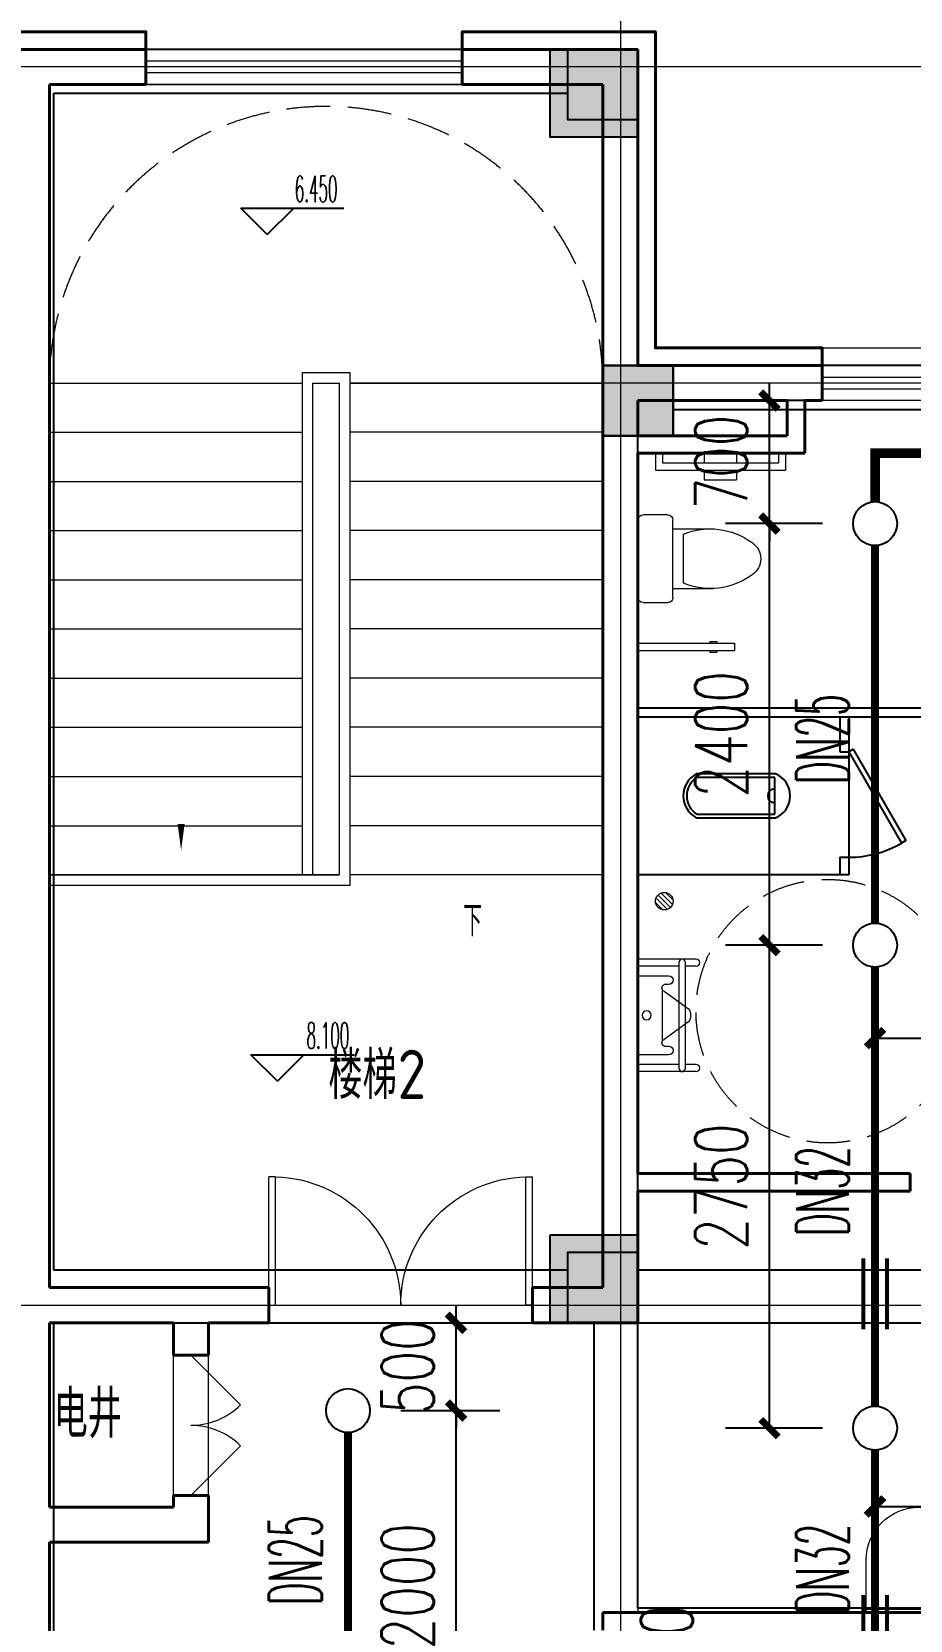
# Model space of a CAD drawing. Extents: x 1031190 to 1725648, y 733081 to 1571294.
# Drawn here: x 1143267 to 1148267, y 987696 to 996739 of the extents above; entities that cross this region are included whole.
import ezdxf

# ---------------------------------------------------------------- set-up
doc = ezdxf.new("R2010")
doc.units = 0
doc.header["$LTSCALE"] = 1000
doc.header["$MEASUREMENT"] = 0
for name, pattern in [('__DASH', [0.35, 0.25, -0.1]), ('ACAD_ISO10W100', [18.5, 12, -3, 0.5, -3]), ('DASH', [0.35, 0.25, -0.1]), ('DOTE', [2.42, 2, -0.2, 0.02, -0.2])]:
    doc.linetypes.add(name, pattern=pattern)
for name, color, linetype in [('BEAM', 4, 'Continuous'), ('DIM_ELEV', 3, 'Continuous'), ('DIM_SYMB', 3, 'Continuous'), ('EQUIP_不分区喷淋', 7, 'Continuous'), ('PIPE-不分区喷淋', 6, 'ZP'), ('PIPE-废水', 31, 'F'), ('PUB_TEXT', 4, 'Continuous'), ('S-COLU-HATCH', 30, 'Continuous'), ('S-COLU-LINE1', 6, 'Continuous'), ('TEXT_不分区喷淋', 7, 'Continuous'), ('TWT_DIM', 3, 'Continuous'), ('VALVE_不分区给水', 7, 'Continuous'), ('洁具', 200, 'Continuous')]:
    doc.layers.add(name, color=color, linetype=linetype)
for name, color, linetype, lineweight in [('DOTE', 19, 'DOTE', 9), ('LVTRY', 1, 'Continuous', 13), ('STAIR', 2, 'Continuous', 18), ('WALL', 9, 'Continuous', 40), ('WINDOW', 8, 'Continuous', 15), ('平面-看线', 45, 'Continuous', 15)]:
    doc.layers.add(name, color=color, linetype=linetype, lineweight=lineweight)
doc.styles.add('_TCH_DIM', font='SIMPLEX.shx', dxfattribs={"width": 0.6, "oblique": 10, "bigfont": 'hztxt.shx'})
doc.styles.add('_TCH_DIM_T3', font='SIMPLEX', dxfattribs={"width": 0.705882, "bigfont": 'GBCBIG'})
doc.styles.add('_TWT_PIPEDN', font='SIMPLEX.shx', dxfattribs={"width": 0.6, "oblique": 10, "height": 3, "bigfont": 'HZTXT.shx'})
doc.styles.add('DIM_FONT', font='SIMPLEX.shx', dxfattribs={"width": 0.56})
doc.styles.get("Standard").update_dxf_attribs({"font": 'gbenor.shx', "bigfont": 'gbcbig.shx'})
doc.linetypes.add('F', pattern='A,3,-0.2,["F",Standard,S=0.25,R=0,X=-0.1,Y=-0.115],-0.2', length=3.4)
doc.linetypes.add('ZP', pattern='A,3,-0.2,["ZP",Standard,S=0.25,R=0,X=-0.1,Y=-0.115],-0.35', length=3.55)
doc.dimstyles.new('_TWT_ARCH&&100', dxfattribs={"dimtxt": 297.5, "dimasz": 100, "dimexe": 250, "dimexo": 300, "dimgap": 126.25, "dimtad": 1, "dimdec": 0, "dimzin": 0, "dimdsep": 46, "dimtxsty": '_TCH_DIM_T3', "dimblk": 'ARCHTICK', "dimcen": 0.09, "dimclrt": 7, "dimazin": 2, "dimtfac": 1, "dimtdec": 0, "dimtix": 1, "dimtmove": 2, "dimatfit": 3, "dimfxl": 0, "dimtolj": 1, "dimtzin": 0, "dimarcsym": 0})

# ---------------------------------------------------------------- blocks, each defined once
blk = doc.blocks.new('A$C130B5CA4')
at = {"layer": 'BEAM'}
for p, q in [((30650, 100), (25600, 100)), ((33700, 100), (30650, 100)), ((30775, -150), (33700, -150)), ((30775, -6850), (30775, -150)), ((33900, -300), (33900, -1700)), ((34100, -1700), (34100, -300)), ((36800, -1700), (34300, -1700)), ((34300, -1950), (36700, -1950)), ((33900, -2100), (33900, -6750)), ((34100, -6750), (34100, -2100)), ((33700, -6850), (30775, -6850)), ((36700, -6850), (34100, -6850)), ((30775, -7150), (33700, -7150)), ((30775, -10550), (30775, -7150)), ((33850, -7150), (33850, -8900)), ((34100, -8775), (34100, -7150)), ((34100, -7150), (36800, -7150)), ((39401, -8775), (34100, -8775))]:
    blk.add_line(p, q, dxfattribs=at)
for points in [[(34100, 100), (33700, 100), (33700, -300), (34100, -300)], [(34300, -1700), (33900, -1700), (33900, -2100), (34300, -2100)], [(34100, -6750), (33700, -6750), (33700, -7150), (34100, -7150)]]:
    blk.add_lwpolyline(points, close=True, dxfattribs=at)
blk = doc.blocks.new('$lvtry$00000171')
for p, q in [((-74, 11), (-11, 74)), ((-70, -27), (27, 70)), ((-53, -53), (53, 53)), ((-27, -70), (70, 27)), ((11, -74), (74, -11))]:
    blk.add_line(p, q)
blk.add_circle((0, 0), 75)
blk.add_point((0, 0))
blk = doc.blocks.new('A$C752800CC')
at = {"layer": 'LVTRY', "color": 0}
for p, q in [((380, 0.5), (820, 0.5)), ((1081.7, 0.5), (1081.7, -549.5)), ((1121.7, 0.5), (1121.7, -549.5)), ((350, -169.5), (350, -29.5)), ((850, -29.5), (850, -169.5)), ((0, -99.5), (95, -99.5)), ((0, -139.5), (55, -139.5)), ((55, -139.5), (55, -799.5)), ((95, -99.5), (95, -839.5)), ((820, -199.5), (380, -199.5)), ((430.3, -199.9), (430.3, -429.9)), ((739.7, -259.9), (460.3, -259.9)), ((769.7, -199.9), (769.7, -429.9)), ((0, -377), (55, -377)), ((95, -377), (150, -377)), ((150, -377), (150, -562)), ((1071.7, -409.5), (1081.7, -409.5)), ((1071.7, -409.5), (1071.7, -449.5)), ((1071.7, -449.5), (1081.7, -449.5)), ((1121.7, -409.5), (1131.7, -409.5)), ((1121.7, -449.5), (1131.7, -449.5)), ((1131.7, -409.5), (1131.7, -449.5)), ((0, -562), (55, -562)), ((95, -562), (150, -562)), ((1081.7, -549.5), (1121.7, -549.5)), ((0, -799.5), (55, -799.5)), ((0, -839.5), (95, -839.5))]:
    blk.add_line(p, q, dxfattribs=at)
for centre, radius, start, end in [((380, -29.5), 30, 90, 180), ((820, -29.5), 30, 0, 90), ((380, -169.5), 30, 180, 270), ((820, -169.5), 30, 270, 0), ((827.4, -412.3), 397.5, 157.45048, 216.63815), ((372.6, -412.3), 397.5, 323.36186, 22.54953), ((600, -589.1), 109.8, 213.45086, 326.54914)]:
    blk.add_arc(centre, radius, start, end, dxfattribs=at)
at = {"layer": 'LVTRY', "color": 0, "style": 'DIM_FONT', "text_generation_flag": 4, "width": 0.8, "flags": 9}
for tag in ['XSIZE', 'YSIZE']:
    blk.add_attdef(tag, (600, 0), '', height=0.5, rotation=180, dxfattribs=at)
blk = doc.blocks.new('BFBFGBVDVD')
at = {"layer": '洁具', "color": 0}
for p, q in [((1180497.1, 1092193.6), (1180597.1, 1092193.6)), ((1180597.1, 1092193.6), (1180597.1, 1092143.6)), ((1181397.1, 1092193.6), (1181397.1, 1092143.6)), ((1181397.1, 1092193.6), (1183147.1, 1092193.6)), ((1183147.1, 1092143.6), (1180497.1, 1092143.6)), ((1180582.1, 1092117.6), (1180597.1, 1092143.6)), ((1180582.1, 1092117.6), (1181274.9, 1091717.6)), ((1180597.1, 1092143.6), (1181289.9, 1091743.6)), ((1181274.9, 1091717.6), (1181289.9, 1091743.6))]:
    blk.add_line(p, q, dxfattribs=at)
blk.add_arc((1180597.1, 1092143.6), 800, 330, 0, dxfattribs=at)
at = {"color": 8, "ltscale": 0.5, "rotation": 270}
blk.add_blockref('A$C752800CC', (1183147.1, 1093643.6), dxfattribs=at)
blk = doc.blocks.new('小便斗_01')
at = {"color": 0}
for p, q in [((175, 225), (0, 225)), ((0, 225), (0, -225)), ((137.5, -150), (137.5, 150)), ((150, 175), (175, 175)), ((287.5, 37.5), (150, 137.5)), ((150, -137.5), (287.5, -37.5)), ((175, -175), (150, -175)), ((0, -225), (175, -225))]:
    blk.add_line(p, q, dxfattribs=at)
blk.add_circle((50, 0), 25, dxfattribs=at)
for centre, radius, start, end in [((175, 200), 25, 270, 90), ((156.25, 156.25), 19.76, 108.434949, 251.565051), ((237.5, 0), 62.5, 323.130102, 36.869898), ((156.25, -156.25), 19.76, 108.434949, 251.565051), ((175, -200), 25, 270, 90)]:
    blk.add_arc(centre, radius, start, end, dxfattribs=at)
blk = doc.blocks.new('A$C58953B22')
at = {"layer": 'LVTRY', "color": 0}
for p, q in [((-332, 320, 0), (0, 320)), ((-332, 280, 0), (-269.4, 280, 0)), ((-269.4, -305, 0), (-269.4, 305.1, 0)), ((-234.4, 305, 0), (-234.4, -305, 0)), ((-234.4, 280, 0), (0, 280)), ((-332, -280, 0), (-269.4, -280, 0)), ((-332, -320, 0), (0, -320)), ((-234.4, -280, 0), (0, -280))]:
    blk.add_line(p, q, dxfattribs=at)
for centre, radius, start, end in [((-332, 300, 0), 20, 89.99937, 269.99937), ((-251.9, 302.3, 0), 17.7, 8.79741, 171.20259), ((-332, -300, 0), 20, 89.99937, 269.99937), ((-251.9, -302.3, 0), 17.7, 188.79741, 351.20259)]:
    blk.add_arc(centre, radius, start, end, dxfattribs=at)
at = {"layer": 'LVTRY', "color": 8, "xscale": -1}
blk.add_blockref('小便斗_01', (0, 0), dxfattribs=at)
blk = doc.blocks.new('cssd')
at = {"layer": '洁具', "color": 0}
for p, q in [((8184438.1, -430267.8), (8184957.7, -429967.8)), ((8184453.1, -430293.8), (8184972.7, -429993.8)), ((8184957.7, -429967.8), (8184972.7, -429993.8)), ((8184438.1, -430267.8), (8184453.1, -430293.8)), ((8184253.1, -431493.8), (8184253.1, -430293.8)), ((8184253.1, -430293.8), (8185153.1, -430293.8)), ((8184253.1, -430343.8), (8184453.1, -430343.8)), ((8184453.1, -430343.8), (8184453.1, -430293.8)), ((8185053.1, -430343.8), (8185053.1, -430293.8)), ((8185053.1, -430343.8), (8185153.1, -430343.8)), ((8185153.1, -430293.8), (8185153.1, -431493.8)), ((8184578.1, -430710.4), (8184578.1, -431161.7)), ((8184808.1, -430714.7), (8184598.1, -430714.7)), ((8184598.1, -430714.7), (8184598.1, -431156.4)), ((8184808.1, -431156.4), (8184808.1, -430714.7)), ((8184828.1, -431161.7), (8184828.1, -430710.4)), ((8184253.1, -431493.8), (8185153.1, -431493.8))]:
    blk.add_line(p, q, dxfattribs=at)
for centre, radius, start, end in [((8184453.1, -430293.8), 600, 0, 30), ((8184703.1, -430761.8), 135.2, 22.35514, 157.64486), ((8184703.1, -430714.7), 40, 180, 0), ((8184703.1, -431093.8), 142.3, 208.51046, 331.48954), ((8184703.1, -431093.8), 122.3, 210.80777, 329.19223)]:
    blk.add_arc(centre, radius, start, end, dxfattribs=at)
blk = doc.blocks.new('rewerwer')
at = {"layer": 'S-COLU-HATCH'}
h = blk.add_hatch(color=8, dxfattribs=at)
h.dxf.hatch_style = 1
h.paths.add_polyline_path([(1326787.7, 1151056.1), (1327287.7, 1151056.1), (1327287.7, 1150556.1), (1326787.7, 1150556.1)])
h = blk.add_hatch(color=8, dxfattribs=at)
h.dxf.hatch_style = 1
h.paths.add_polyline_path([(1327087.7, 1149256.1), (1327487.7, 1149256.1), (1327487.7, 1148856.1), (1327087.7, 1148856.1)])
h = blk.add_hatch(color=8, dxfattribs=at)
h.dxf.hatch_style = 1
h.paths.add_polyline_path([(1326787.7, 1144306.1), (1327287.7, 1144306.1), (1327287.7, 1143806.1), (1326787.7, 1143806.1)])
h = blk.add_hatch(color=8, dxfattribs=at)
h.dxf.hatch_style = 1
h.paths.add_polyline_path([(1326787.7, 1144306.1), (1327287.7, 1144306.1), (1327287.7, 1143806.1), (1326787.7, 1143806.1)])
at = {"layer": 'S-COLU-LINE1', "color": 8}
for points in [[(1326787.7, 1151056.1), (1327287.7, 1151056.1), (1327287.7, 1150556.1), (1326787.7, 1150556.1)], [(1327087.7, 1149256.1), (1327487.7, 1149256.1), (1327487.7, 1148856.1), (1327087.7, 1148856.1)], [(1326787.7, 1144306.1), (1327287.7, 1144306.1), (1327287.7, 1143806.1), (1326787.7, 1143806.1)], [(1326787.7, 1144306.1), (1327287.7, 1144306.1), (1327287.7, 1143806.1), (1326787.7, 1143806.1)]]:
    blk.add_lwpolyline(points, close=True, dxfattribs=at)
blk = doc.blocks.new('$VALVE$00000533')
at = {"ltscale": 0.5, "const_width": 25}
for points in [[(-225, 75), (225, 75)], [(-225, -75), (225, -75)]]:
    blk.add_lwpolyline(points, dxfattribs=at)
blk = doc.blocks.new('_ArchTick')
at = {"color": 0, "linetype": 'ByBlock', "const_width": 0.4}
blk.add_lwpolyline([(-0.5, -0.5), (0.5, 0.5)], dxfattribs=at)
blk = doc.blocks.new('*D107')
at = {"layer": 'Defpoints', "color": 0}
for p in [(1146717, 987539.4), (1147156.5, 987539.4), (1146717, 987239.4)]:
    blk.add_point(p, dxfattribs=at)
at = {"layer": 'TWT_DIM', "color": 0, "lineweight": -2}
for p, q in [((1147017, 987539.4), (1147406.5, 987539.4)), ((1147156.5, 987239.4), (1147156.5, 987539.4)), ((1147017, 987239.4), (1147406.5, 987239.4))]:
    blk.add_line(p, q, dxfattribs=at)
at = {"layer": 'TWT_DIM', "color": 0, "lineweight": -2, "xscale": 100, "yscale": 100, "zscale": 100}
for p, rotation in [((1147156.5, 987539.4), 90), ((1147156.5, 987239.4), 270)]:
    blk.add_blockref('_ArchTick', p, dxfattribs=dict(at, rotation=rotation))
at = {"layer": 'TWT_DIM', "color": 7, "insert": (1146881.5, 987514.4), "char_height": 297.5, "attachment_point": 5, "rotation": 90, "style": '_TCH_DIM_T3'}
blk.add_mtext('\\A1;300', dxfattribs=at)
blk = doc.blocks.new('*D416')
at = {"layer": 'Defpoints', "color": 0}
for p in [(1145067, 988889.4), (1145681.9, 988889.4), (1145067, 986889.4)]:
    blk.add_point(p, dxfattribs=at)
at = {"layer": 'TWT_DIM', "color": 0, "lineweight": -2}
for p, q in [((1145367, 988889.4), (1145931.9, 988889.4)), ((1145681.9, 986889.4), (1145681.9, 988889.4)), ((1145367, 986889.4), (1145931.9, 986889.4))]:
    blk.add_line(p, q, dxfattribs=at)
at = {"layer": 'TWT_DIM', "color": 0, "lineweight": -2, "xscale": 100, "yscale": 100, "zscale": 100}
for p, rotation in [((1145681.9, 988889.4), 90), ((1145681.9, 986889.4), 270)]:
    blk.add_blockref('_ArchTick', p, dxfattribs=dict(at, rotation=rotation))
at = {"layer": 'TWT_DIM', "color": 7, "insert": (1145406.9, 987889.4), "char_height": 297.5, "attachment_point": 5, "rotation": 90, "style": '_TCH_DIM_T3'}
blk.add_mtext('\\A1;2000', dxfattribs=at)
blk = doc.blocks.new('*D417')
at = {"layer": 'Defpoints', "color": 0}
for p in [(1145067, 989389.4), (1145681.9, 989389.4), (1145067, 988889.4)]:
    blk.add_point(p, dxfattribs=at)
at = {"layer": 'TWT_DIM', "color": 0, "lineweight": -2}
for p, q in [((1145681.9, 989389.4), (1145681.9, 989489.4)), ((1145367, 989389.4), (1145931.9, 989389.4)), ((1145681.9, 988889.4), (1145681.9, 989389.4)), ((1145367, 988889.4), (1145931.9, 988889.4)), ((1145681.9, 988889.4), (1145681.9, 988789.4))]:
    blk.add_line(p, q, dxfattribs=at)
at = {"layer": 'TWT_DIM', "color": 0, "lineweight": -2, "xscale": 100, "yscale": 100, "zscale": 100}
for p, rotation in [((1145681.9, 989389.4), 270), ((1145681.9, 988889.4), 90)]:
    blk.add_blockref('_ArchTick', p, dxfattribs=dict(at, rotation=rotation))
at = {"layer": 'TWT_DIM', "color": 7, "insert": (1145406.9, 989139.4), "char_height": 297.5, "attachment_point": 5, "rotation": 90, "style": '_TCH_DIM_T3'}
blk.add_mtext('\\A1;500', dxfattribs=at)
blk = doc.blocks.new('*D594')
at = {"layer": 'Defpoints', "color": 0}
for p in [(1148067, 991539.4), (1149367, 991539.4), (1149367, 991010.1)]:
    blk.add_point(p, dxfattribs=at)
at = {"layer": 'TWT_DIM', "color": 0, "lineweight": -2}
for p, q in [((1148067, 991239.4), (1148067, 990760.1)), ((1149367, 991239.4), (1149367, 990760.1)), ((1148067, 991010.1), (1149367, 991010.1))]:
    blk.add_line(p, q, dxfattribs=at)
at = {"layer": 'TWT_DIM', "color": 0, "lineweight": -2, "xscale": 100, "yscale": 100, "zscale": 100, "rotation": 180}
blk.add_blockref('_ArchTick', (1148067, 991010.1), dxfattribs=at)
at = {"layer": 'TWT_DIM', "color": 0, "lineweight": -2, "xscale": 100, "yscale": 100, "zscale": 100}
blk.add_blockref('_ArchTick', (1149367, 991010.1), dxfattribs=at)
at = {"layer": 'TWT_DIM', "color": 7, "insert": (1148717, 991285.1), "char_height": 297.5, "attachment_point": 5, "style": '_TCH_DIM_T3'}
blk.add_mtext('\\A1;1300', dxfattribs=at)
blk = doc.blocks.new('*D595')
at = {"layer": 'Defpoints', "color": 0}
for p in [(1148067, 988789.4), (1149817, 988789.4), (1149817, 988343.1)]:
    blk.add_point(p, dxfattribs=at)
at = {"layer": 'TWT_DIM', "color": 0, "lineweight": -2}
for p, q in [((1148067, 988489.4), (1148067, 988093.1)), ((1149817, 988489.4), (1149817, 988093.1)), ((1148067, 988343.1), (1149817, 988343.1))]:
    blk.add_line(p, q, dxfattribs=at)
at = {"layer": 'TWT_DIM', "color": 0, "lineweight": -2, "xscale": 100, "yscale": 100, "zscale": 100, "rotation": 180}
blk.add_blockref('_ArchTick', (1148067, 988343.1), dxfattribs=at)
at = {"layer": 'TWT_DIM', "color": 0, "lineweight": -2, "xscale": 100, "yscale": 100, "zscale": 100}
blk.add_blockref('_ArchTick', (1149817, 988343.1), dxfattribs=at)
at = {"layer": 'TWT_DIM', "color": 7, "insert": (1148942, 988618.1), "char_height": 297.5, "attachment_point": 5, "style": '_TCH_DIM_T3'}
blk.add_mtext('\\A1;1750', dxfattribs=at)
blk = doc.blocks.new('*D598')
at = {"layer": 'Defpoints', "color": 0}
for p in [(1147465.8, 994639.4), (1148067, 994639.4), (1148067, 993939.4)]:
    blk.add_point(p, dxfattribs=at)
at = {"layer": 'TWT_DIM', "color": 0, "lineweight": -2}
for p, q in [((1147465.8, 994639.4), (1147465.8, 994739.4)), ((1147767, 994639.4), (1147215.8, 994639.4)), ((1147465.8, 993939.4), (1147465.8, 994639.4)), ((1147767, 993939.4), (1147215.8, 993939.4)), ((1147465.8, 993939.4), (1147465.8, 993839.4))]:
    blk.add_line(p, q, dxfattribs=at)
at = {"layer": 'TWT_DIM', "color": 0, "lineweight": -2, "xscale": 100, "yscale": 100, "zscale": 100}
for p, rotation in [((1147465.8, 994639.4), 270), ((1147465.8, 993939.4), 90)]:
    blk.add_blockref('_ArchTick', p, dxfattribs=dict(at, rotation=rotation))
at = {"layer": 'TWT_DIM', "color": 7, "insert": (1147190.8, 994289.4), "char_height": 297.5, "attachment_point": 5, "rotation": 90, "style": '_TCH_DIM_T3'}
blk.add_mtext('\\A1;700', dxfattribs=at)
blk = doc.blocks.new('*D599')
at = {"layer": 'Defpoints', "color": 0}
for p in [(1147465.8, 993939.4), (1148067, 993939.4), (1148067, 991539.4)]:
    blk.add_point(p, dxfattribs=at)
at = {"layer": 'TWT_DIM', "color": 0, "lineweight": -2}
for p, q in [((1147767, 993939.4), (1147215.8, 993939.4)), ((1147465.8, 991539.4), (1147465.8, 993939.4)), ((1147767, 991539.4), (1147215.8, 991539.4))]:
    blk.add_line(p, q, dxfattribs=at)
at = {"layer": 'TWT_DIM', "color": 0, "lineweight": -2, "xscale": 100, "yscale": 100, "zscale": 100}
for p, rotation in [((1147465.8, 993939.4), 90), ((1147465.8, 991539.4), 270)]:
    blk.add_blockref('_ArchTick', p, dxfattribs=dict(at, rotation=rotation))
at = {"layer": 'TWT_DIM', "color": 7, "insert": (1147190.8, 992739.4), "char_height": 297.5, "attachment_point": 5, "rotation": 90, "style": '_TCH_DIM_T3'}
blk.add_mtext('\\A1;2400', dxfattribs=at)
blk = doc.blocks.new('*D600')
at = {"layer": 'Defpoints', "color": 0}
for p in [(1147465.8, 991539.4), (1148067, 991539.4), (1148067, 988789.4)]:
    blk.add_point(p, dxfattribs=at)
at = {"layer": 'TWT_DIM', "color": 0, "lineweight": -2}
for p, q in [((1147767, 991539.4), (1147215.8, 991539.4)), ((1147465.8, 988789.4), (1147465.8, 991539.4)), ((1147767, 988789.4), (1147215.8, 988789.4))]:
    blk.add_line(p, q, dxfattribs=at)
at = {"layer": 'TWT_DIM', "color": 0, "lineweight": -2, "xscale": 100, "yscale": 100, "zscale": 100}
for p, rotation in [((1147465.8, 991539.4), 90), ((1147465.8, 988789.4), 270)]:
    blk.add_blockref('_ArchTick', p, dxfattribs=dict(at, rotation=rotation))
at = {"layer": 'TWT_DIM', "color": 7, "insert": (1147190.8, 990164.4), "char_height": 297.5, "attachment_point": 5, "rotation": 90, "style": '_TCH_DIM_T3'}
blk.add_mtext('\\A1;2750', dxfattribs=at)
blk = doc.blocks.new('$TwtSys$00000125')
blk.add_circle((0, 0, 0), 1)
blk = doc.blocks.new('$DorLib2D$00000116')
at = {"color": 0}
for p, q in [((-0.5, 0), (-0.146, 0.354)), ((0.5, 0), (0.146, 0.354))]:
    blk.add_line(p, q, dxfattribs=at)
for centre, start, end in [((-0.5, 0), 0, 45), ((0.5, 0), 135, 180)]:
    blk.add_arc(centre, 0.5, start, end, dxfattribs=at)
blk = doc.blocks.new('$DorLib2D$00000002')
for p, q in [((-0.5, 0), (-0.5, 0.4875)), ((-0.475, 0.4875), (-0.5, 0.4875)), ((-0.475, 0), (-0.475, 0.4875)), ((0.475, 0), (0.475, 0.4875)), ((0.475, 0.4875), (0.5, 0.4875)), ((0.5, 0), (0.5, 0.4875)), ((-0.5, 0), (-0.475, 0)), ((0.5, 0), (0.475, 0))]:
    blk.add_line(p, q)
at = {"lineweight": 13}
for centre, start, end in [((-0.4875, 0), 0, 88.53072), ((0.4875, 0), 91.46928, 180)]:
    blk.add_arc(centre, 0.4875, start, end, dxfattribs=at)
blk = doc.blocks.new('$WINLIB2D$00000001')
at = {"color": 0}
for points in [[(-0.5, 0.5), (-0.5, -0.5)], [(-0.5, 0.5), (0.5, 0.5)], [(0.5, -0.5), (0.5, 0.5)], [(0.5, 0.1667), (-0.5, 0.1667)], [(0.5, -0.1667), (-0.5, -0.1667)], [(-0.5, -0.5), (0.5, -0.5)]]:
    blk.add_lwpolyline(points, dxfattribs=at)

msp = doc.modelspace()

# ---------------------------------------------------------------- hatches: boundary and pattern name
at = {"layer": 'PIPE-废水'}
for points in [[(1148067, 994339.4), (1148039.5, 994339.4), (1148039.5, 994366.9)], [(1148067, 994339.4), (1148067, 994366.9), (1148039.5, 994366.9)]]:
    msp.add_hatch(color=256, dxfattribs=at).paths.add_polyline_path(points)

# ---------------------------------------------------------------- linework, layer by layer
at = {"layer": 'DIM_ELEV', "color": 8}
for p, q in [((1144607.7, 995585.2), (1144457.7, 995735.2)), ((1144457.7, 995735.2), (1145042.3, 995735.2)), ((1144607.7, 995585.2), (1144757.7, 995735.2)), ((1144664.7, 990765.1), (1144514.7, 990915.1)), ((1144514.7, 990915.1), (1145099.2, 990915.1)), ((1144664.7, 990765.1), (1144814.7, 990915.1))]:
    msp.add_line(p, q, dxfattribs=at)
at = {"layer": 'DIM_SYMB', "color": 8}
msp.add_lwpolyline([(1145767, 991799.4, 0, 0, 0), (1145767, 995589.4, 0, 0, 0), (1144117, 995589.4, 0, 0, 0), (1144117, 992079.4, 0, 40, 0), (1144117, 992229.4, 0, 0, 0)], format="xyseb", dxfattribs=at)
at = {"layer": 'DOTE', "linetype": 'ACAD_ISO10W100', "ltscale": 100}
for p, q in [((1146617, 1000639.4), (1146617, 979939.4)), ((1187717, 996539.4), (1110440.6, 996539.4)), ((1187717, 994739.4), (1146417, 994739.4)), ((1129617, 989489.4), (1187717, 989489.4))]:
    msp.add_line(p, q, dxfattribs=at)
at = {"layer": 'LVTRY', "color": 8}
msp.add_lwpolyline([(1150117, 987739.4), (1148017, 987739.4), (1148017, 988039.4, -0.414214), (1148317, 988339.4), (1149817, 988339.4, -0.414214), (1150117, 988039.4)], format="xyb", close=True, dxfattribs=at)
msp.add_lwpolyline([(1150117, 987739.4), (1148017, 987739.4), (1148017, 987759.4), (1150117, 987759.4)], close=True, dxfattribs=at)
at = {"layer": 'PIPE-不分区喷淋', "const_width": 45}
for points in [[(1148067, 993814.4), (1148067, 991664.4)], [(1148067, 991414.4), (1148067, 988914.4)], [(1145067, 988764.4), (1145067, 987239.4)], [(1148067, 988664.4), (1148067, 987239.4)]]:
    msp.add_lwpolyline(points, dxfattribs=at)
at = {"layer": 'PIPE-废水', "const_width": 55}
for points in [[(1148067, 994064.4), (1148067, 994339.4)], [(1148067, 994339.4), (1149217, 994339.4)]]:
    msp.add_lwpolyline(points, dxfattribs=at)
at = {"layer": 'STAIR', "color": 8}
for p, q in [((1146517, 996439.4), (1143367, 996439.4)), ((1143367, 996439.4), (1143367, 994739.4)), ((1146517, 994739.4), (1146517, 996439.4)), ((1144807, 991939.4), (1144807, 994799.4)), ((1144807, 994799.4), (1145077, 994799.4)), ((1145077, 994799.4), (1145077, 991879.4)), ((1143367, 991939.4), (1143367, 994739.4)), ((1143367, 994739.4), (1144807, 994739.4)), ((1143367, 994739.4), (1144807, 994739.4)), ((1144867, 991939.4), (1144867, 994739.4)), ((1144867, 991939.4), (1144867, 994739.4)), ((1144867, 994739.4), (1145017, 994739.4)), ((1144867, 994739.4), (1145017, 994739.4)), ((1145017, 994739.4), (1145017, 991939.4)), ((1145017, 994739.4), (1145017, 991939.4)), ((1146517, 994739.4), (1145077, 994739.4)), ((1145077, 994739.4), (1146517, 994739.4)), ((1146517, 994739.4), (1146517, 991939.4)), ((1143367, 994459.4), (1144807, 994459.4)), ((1146517, 994459.4), (1145077, 994459.4)), ((1143367, 994179.4), (1144807, 994179.4)), ((1146517, 994179.4), (1145077, 994179.4)), ((1143367, 993899.4), (1144807, 993899.4)), ((1146517, 993899.4), (1145077, 993899.4)), ((1143367, 993619.4), (1144807, 993619.4)), ((1146517, 993619.4), (1145077, 993619.4)), ((1143367, 993339.4), (1144807, 993339.4)), ((1146517, 993339.4), (1145077, 993339.4)), ((1143367, 993059.4), (1144807, 993059.4)), ((1146517, 993059.4), (1145077, 993059.4)), ((1143367, 992779.4), (1144807, 992779.4)), ((1146517, 992779.4), (1145077, 992779.4)), ((1143367, 992499.4), (1144807, 992499.4)), ((1146517, 992499.4), (1145077, 992499.4)), ((1143367, 992219.4), (1144807, 992219.4)), ((1146517, 992219.4), (1145077, 992219.4)), ((1143367, 991939.4), (1144535.6, 991939.4)), ((1145017, 991939.4), (1143367, 991939.4)), ((1143367, 991879.4), (1143367, 991939.4)), ((1144535.6, 991939.4), (1144807, 991939.4)), ((1144807, 991939.4), (1144867, 991939.4)), ((1144807, 991939.4), (1144867, 991939.4)), ((1144867, 991939.4), (1145017, 991939.4)), ((1146517, 991939.4), (1145077, 991939.4)), ((1145077, 991879.4), (1143367, 991879.4))]:
    msp.add_line(p, q, dxfattribs=at)
at = {"layer": 'STAIR', "color": 8, "linetype": '__DASH'}
msp.add_circle((1147797.7, 991163.2), 750, dxfattribs=at)
msp.add_arc((1144942, 994739.4), 1575, 359.99563, 180.00066, dxfattribs=at)
at = {"layer": 'WALL', "color": 8}
for p, q in [((1143267, 996639.4), (1143017, 996639.4)), ((1143917, 996639.4), (1143267, 996639.4)), ((1143917, 996439.4), (1143917, 996639.4)), ((1146717, 996639.4), (1145717, 996639.4)), ((1145717, 996639.4), (1145717, 996439.4)), ((1146717, 996639.4), (1146717, 994839.4)), ((1143367, 996439.4), (1143367, 989589.4)), ((1143367, 996439.4), (1143917, 996439.4)), ((1145717, 996439.4), (1146517, 996439.4)), ((1146517, 996439.4), (1146517, 994739.4)), ((1147566.5, 994839.4), (1146717, 994839.4)), ((1147766.5, 994839.4), (1147566.5, 994839.4)), ((1147766.5, 994639.4), (1147766.5, 994839.4)), ((1146517, 994739.4), (1146517, 994439.4)), ((1146717, 994639.4), (1146717, 994439.4)), ((1147566.5, 994639.4), (1146717, 994639.4)), ((1147566.5, 994639.4), (1147566.5, 994439.4)), ((1147666.5, 994639.4), (1147766.5, 994639.4)), ((1147666.5, 994639.4), (1147666.5, 994339.4)), ((1146517, 994439.4), (1146517, 990239.4)), ((1147566.5, 994439.4), (1146717, 994439.4)), ((1146717, 994339.4), (1146717, 990239.4)), ((1147666.5, 994339.4), (1146717, 994339.4)), ((1146517, 990239.4), (1146517, 989589.4)), ((1148267, 990239.4), (1146717, 990239.4)), ((1148267, 990139.4), (1148267, 990239.4)), ((1146717, 990139.4), (1148267, 990139.4)), ((1146717, 990139.4), (1146717, 989489.4)), ((1143367, 989589.4), (1144172.7, 989589.4)), ((1144617, 989589.4), (1144172.7, 989589.4)), ((1144617, 989389.4), (1144617, 989589.4)), ((1146517, 989589.4), (1146117, 989589.4)), ((1146117, 989589.4), (1146117, 989389.4)), ((1146717, 989389.4), (1146717, 989489.4)), ((1143367, 989389.4), (1144072.7, 989389.4)), ((1143367, 989389.4), (1143367, 988339.4)), ((1144072.7, 989389.4), (1144072.7, 989205.3)), ((1144272.7, 989389.4), (1144617, 989389.4)), ((1144272.7, 989205.3), (1144272.7, 989389.4)), ((1146117, 989389.4), (1146517, 989389.4)), ((1146517, 989389.4), (1146717, 989389.4)), ((1144072.7, 989205.3), (1144272.7, 989205.3)), ((1144272.7, 988405.3), (1144072.7, 988405.3)), ((1144072.7, 988405.3), (1144072.7, 988339.4)), ((1144272.7, 988139.4), (1144272.7, 988405.3)), ((1143367, 988339.4), (1144072.7, 988339.4)), ((1143367, 988139.4), (1144272.7, 988139.4)), ((1143367, 988139.4), (1143367, 985739.4)), ((1146717, 987739.4), (1146517, 987739.4)), ((1146517, 987739.4), (1146517, 987639.4)), ((1146717, 987739.4), (1152067, 987739.4))]:
    msp.add_line(p, q, dxfattribs=at)
for points in [[(1143917, 996639.4), (1143917, 996739.4), (1143017, 996739.4), (1143017, 996639.4)], [(1147766.5, 994839.4), (1147766.5, 994939.4), (1146817, 994939.4), (1146817, 996739.4), (1145717, 996739.4), (1145717, 996639.4)]]:
    msp.add_lwpolyline(points, dxfattribs=at)
at = {"layer": 'WINDOW', "linetype": 'DASH'}
for p, q in [((1146717, 989389.4), (1146517, 989389.4)), ((1146517, 987739.4), (1146717, 987739.4))]:
    msp.add_line(p, q, dxfattribs=at)
at = {"layer": 'WINDOW'}
for p, q in [((1146717, 989389.4), (1146717, 987739.4)), ((1144072.7, 988405.3), (1144072.7, 989205.3)), ((1144272.7, 988405.3), (1144272.7, 989205.3))]:
    msp.add_line(p, q, dxfattribs=at)
at = {"layer": '平面-看线', "color": 8}
msp.add_lwpolyline([(1147766.5, 994939.4), (1148966.5, 994939.4)], dxfattribs=at)

# ---------------------------------------------------------------- block references
at = {"color": 8, "xscale": -1}
msp.add_blockref('BFBFGBVDVD', (2329864, -99304.2), dxfattribs=at)
at = {"color": 8, "rotation": 180}
msp.add_blockref('A$C58953B22', (1146717, 991139.7), dxfattribs=at)
at = {"layer": 'BEAM'}
msp.add_blockref('A$C130B5CA4', (1112617, 996539.4), dxfattribs=at)
at = {"layer": 'EQUIP_不分区喷淋', "xscale": 125, "yscale": 125, "zscale": 125, "rotation": 1.243358235020514e-11}
for p in [(1148067, 993939.4), (1148067, 991539.4), (1148067, 988789.4)]:
    msp.add_blockref('$TwtSys$00000125', p, dxfattribs=at)
at = {"layer": 'EQUIP_不分区喷淋', "xscale": 125, "yscale": 125, "zscale": 125}
msp.add_blockref('$TwtSys$00000125', (1145067, 988889.4), dxfattribs=at)
at = {"layer": 'LVTRY', "color": 8, "xscale": 0.6666666667107826, "yscale": 0.6666666667107826, "rotation": 90.00001121114227}
msp.add_blockref('$lvtry$00000171', (1146867, 991789.4), dxfattribs=at)
at = {"layer": 'S-COLU-LINE1', "color": 8}
msp.add_blockref('rewerwer', (-180570.7, -154416.7), dxfattribs=at)
at = {"layer": 'VALVE_不分区给水', "xscale": -0.8999999999999999, "yscale": -0.8999999999999999, "zscale": 0.8999999999999999, "rotation": 90}
for p in [(1148067, 989553.9, 3000), (1148067, 987636.1, 3000)]:
    msp.add_blockref('$VALVE$00000533', p, dxfattribs=at)
at = {"layer": 'WINDOW'}
for name, p, xscale, yscale, zscale, rotation in [('$WINLIB2D$00000001', (1144817, 996539.4), 1800, -200, 1800, 359.9999999999881), ('$WINLIB2D$00000001', (1148366.5, 994739.4), 1200, 200, 1200, 180.000000000014), ('$DorLib2D$00000002', (1145367, 989489.4), -1500, 1500, -1500, 3.274699234132773e-10), ('$DorLib2D$00000116', (1144172.7, 988805.3), -800, -800, -800, 89.99999999805766)]:
    msp.add_blockref(name, p, dxfattribs=dict(at, xscale=xscale, yscale=yscale, zscale=zscale, rotation=rotation))
at = {"layer": '洁具', "color": 8, "linetype": 'Continuous', "rotation": 269.9999999966305}
msp.add_blockref('cssd', (1578210.7, 9177092.5), dxfattribs=at)

# ---------------------------------------------------------------- texts
at = {"layer": 'DIM_ELEV', "color": 8, "style": '_TCH_DIM', "width": 0.423529}
for s, p in [('6.450', (1144763.8, 995770.2)), ('8.100', (1144831, 990950.1))]:
    msp.add_text(s, height=148.75, dxfattribs=at).set_placement(p)
at = {"layer": 'DIM_SYMB', "color": 7, "style": '_TCH_DIM', "width": 0.6}
msp.add_text('下', height=175, dxfattribs=at).set_placement((1145723.7, 991589.4))
at = {"layer": 'PUB_TEXT', "color": 8}
for s, height, p in [('楼梯', 270.07, (1144955.4, 990663.7)), ('2', 280, (1145348.6, 990663.7)), ('电井', 270.07, (1143391.2, 988734.6))]:
    msp.add_text(s, height=height, dxfattribs=at).set_placement(p)
at = {"layer": 'TEXT_不分区喷淋', "style": '_TWT_PIPEDN', "width": 0.48}
for s, p in [('DN25', (1147917, 992455.8)), ('DN32', (1147917, 989882.4)), ('DN25', (1144917, 987780.8)), ('DN32', (1147917, 987732.4))]:
    msp.add_text(s, height=300, rotation=90, dxfattribs=at).set_placement(p)

# ---------------------------------------------------------------- dimensions: what is measured, and where the dimension line sits
at = {"layer": 'TWT_DIM'}
for p1, p2, distance, picture, middle in [((1148067, 993939.4), (1148067, 994639.4), 601.2, '*D598', (1147190.8, 994289.4)), ((1148067, 991539.4), (1148067, 993939.4), 601.2, '*D599', (1147190.8, 992739.4)), ((1148067, 988789.4), (1148067, 991539.4), 601.2, '*D600', (1147190.8, 990164.4)), ((1148067, 991539.4), (1149367, 991539.4), -529.4, '*D594', (1148717, 991285.1)), ((1145067, 988889.4), (1145067, 989389.4), -614.9, '*D417', (1145406.9, 989139.4)), ((1145067, 986889.4), (1145067, 988889.4), -614.9, '*D416', (1145406.9, 987889.4)), ((1148067, 988789.4), (1149817, 988789.4), -446.3, '*D595', (1148942, 988618.1))]:
    dim = msp.add_aligned_dim(p1=p1, p2=p2, distance=distance, dimstyle='_TWT_ARCH&&100', dxfattribs=at)
    dim.commit()
    dim.dimension.update_dxf_attribs({"geometry": picture, "text_midpoint": middle})
dim = msp.add_linear_dim(base=(1147156.5, 987539.4), p1=(1146717, 987239.4), p2=(1146717, 987539.4), angle=90, dimstyle='_TWT_ARCH&&100', dxfattribs=at)
dim.commit()
dim.dimension.update_dxf_attribs({"geometry": '*D107', "text_midpoint": (1146881.5, 987514.4), "dimtype": 129})

doc.saveas('drawing.dxf')
